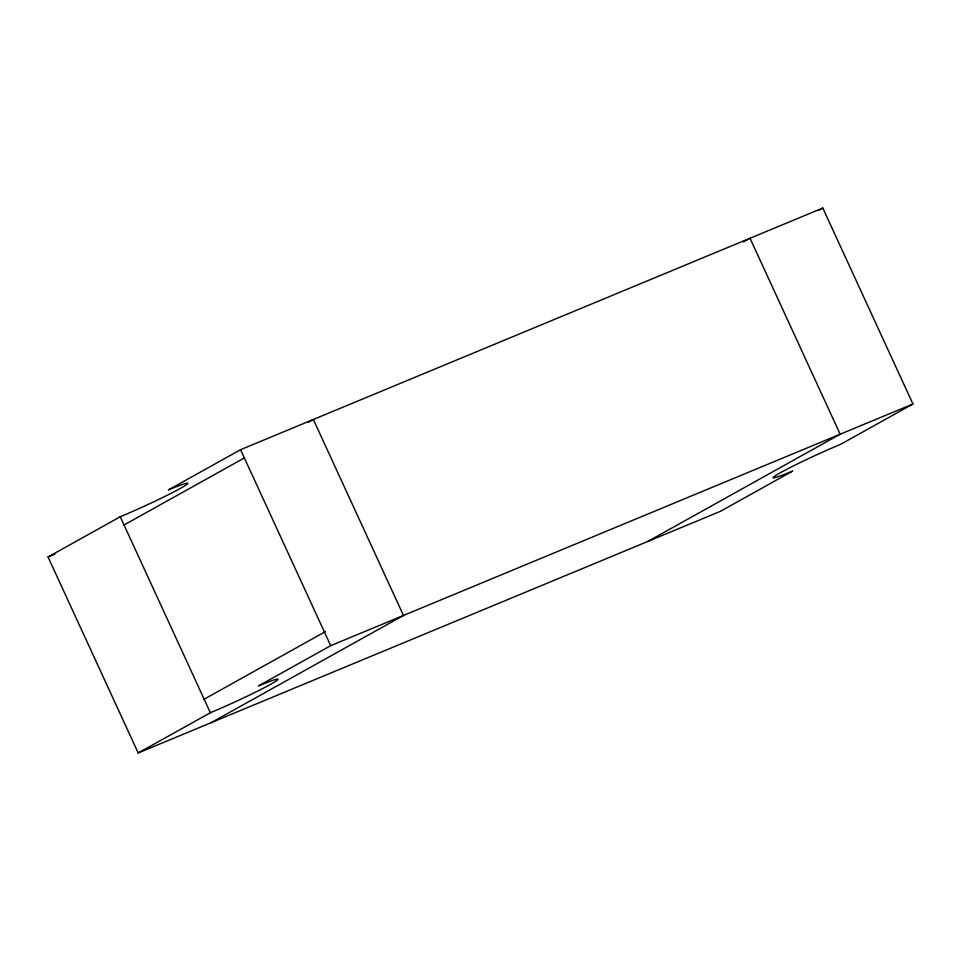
<?xml version="1.0" encoding="UTF-8"?>
<svg xmlns="http://www.w3.org/2000/svg" width="961" height="961" viewBox="0 0 961 961"><rect width="100%" height="100%" fill="white"/><g stroke="black" fill="none" stroke-linecap="round" stroke-linejoin="round"><path stroke-width="1.44" d="M48.05 556.984L120.245 516.742A48.002 2.595 -24.7 0 0 180.692 488.236A48.002 2.595 -24.7 0 0 168.367 489.93L240.562 449.688L822.808 208.044L912.95 404.016L840.755 444.258A48.002 2.595 -24.7 0 0 780.308 472.764A48.002 2.595 -24.7 0 0 792.633 471.07L720.438 511.312L138.192 752.956L48.05 556.984L54.921 554.137M123.452 525.319L243.938 458.169M308.109 422.408L313.346 419.489L403.476 615.46L210.976 722.756M743.478 241.896L750.024 238.244L840.166 434.228L647.654 541.511M818.94 210.195L822.808 208.044M203.576 699.512L325.371 631.641M138.192 752.956L210.375 712.726A48.002 2.595 -24.7 0 0 270.834 684.208A48.002 2.595 -24.7 0 0 258.509 685.902L330.704 645.66L912.95 404.016M240.562 449.688L330.704 645.66M120.245 516.742L210.375 712.726"/></g></svg>
